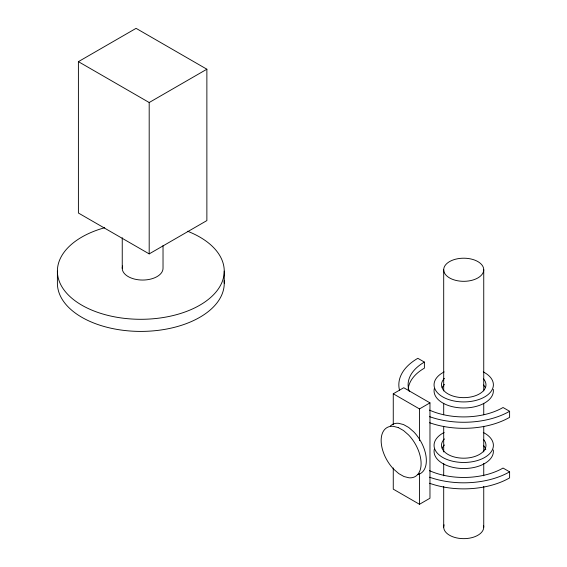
<?xml version="1.0" encoding="UTF-8"?>
<svg xmlns="http://www.w3.org/2000/svg" width="567" height="567" viewBox="0 0 567 567"><rect width="100%" height="100%" fill="white"/><g stroke="black" fill="none" stroke-linecap="round" stroke-linejoin="round"><path stroke-width="0.85" d="M78.402 61.654L136.08 28.35L206.87 69.217L206.87 220.591L149.192 253.888L78.402 213.022L78.402 61.654L149.192 102.521L206.87 69.217M393.264 424.69L393.264 393.781L403.747 387.729L429.97 402.868L429.97 498.23L419.481 504.283L393.264 489.144L393.264 467.952M393.264 393.781L419.481 408.92L429.97 402.868M408.183 389.182A55.616 32.113 0 0 1 424.392 368.153L424.392 362.093L417.844 358.309A64.886 37.465 0 0 0 399.593 390.507M429.573 422.713A64.886 37.465 0 0 0 509.605 417.347L509.605 411.288L503.049 407.51A55.616 32.113 0 0 1 429.481 410.104M429.573 483.261A64.886 37.465 0 0 0 509.605 477.896L509.605 471.836L503.049 468.058A55.616 32.113 0 0 1 429.481 470.653M483.743 269.757A20.022 11.56 0 0 1 453.713 279.772A20.022 11.56 0 0 1 453.713 259.75A20.022 11.56 0 0 1 483.743 269.757L483.743 390.911M483.743 403.286L483.743 414.782M483.743 426.278L483.743 451.927M483.743 463.423L483.743 475.798M483.743 486.415L483.743 527.09M443.699 269.757L443.699 390.911M443.699 403.286L443.699 414.782M443.699 426.278L443.699 451.927M443.699 463.423L443.699 475.798M443.699 486.415L443.699 527.09M419.481 408.92L419.481 440.708M419.481 473.381L419.481 504.283M224.248 271.132L224.248 283.238M163.027 245.589L163.027 268.269A20.391 11.772 0 0 1 140.637 279.992A20.391 11.772 0 0 1 122.635 265.973M149.192 102.521L149.192 253.888M122.245 237.743L122.245 268.269M57.395 271.132L57.395 283.238A83.427 48.167 0 0 0 142.99 331.39A83.427 48.167 0 0 0 224.135 280.736M509.605 471.836A64.886 37.465 0 0 1 429.573 477.208M483.545 439.517A22.248 12.843 0 0 1 463.14 458.193A22.248 12.843 0 0 1 444.457 438.929M442.232 448.079A22.248 12.843 0 0 1 444.457 444.982M483.545 445.57A22.248 12.843 0 0 1 485.777 449.73M493.269 449.914A29.661 17.123 0 0 1 463.069 468.526A29.661 17.123 0 0 1 434.315 449.17M483.29 432.479A29.661 17.123 0 0 1 485.146 457.193A29.661 17.123 0 0 1 442.295 457.193A29.661 17.123 0 0 1 444.159 432.479M409.324 391.485A55.616 32.113 0 0 1 424.392 362.093M509.605 411.288A64.886 37.465 0 0 1 429.573 416.66M483.545 378.969A22.248 12.843 0 0 1 463.14 397.644A22.248 12.843 0 0 1 444.457 378.38M442.232 387.53A22.248 12.843 0 0 1 444.457 384.433M483.545 385.021A22.248 12.843 0 0 1 485.21 387.53M493.269 389.366A29.661 17.123 0 0 1 463.069 407.978A29.661 17.123 0 0 1 434.315 388.622M483.29 371.931A29.661 17.123 0 0 1 485.146 396.645A29.661 17.123 0 0 1 442.295 396.645A29.661 17.123 0 0 1 444.159 371.931M417.319 474.65A28.251 16.308 60 0 0 426.249 458.214A28.251 16.308 60 0 0 413.79 431.891L408.736 427.49L403.52 424.555L398.502 423.287A28.251 16.308 60 0 0 390.372 425.98M483.573 525.581A20.022 11.56 0 0 1 463.062 538.643A20.022 11.56 0 0 1 444.089 524.829M187.564 231.237A83.427 48.167 0 0 1 200.661 304.692A83.427 48.167 0 0 1 73.1 299.263A83.427 48.167 0 0 1 104.725 227.707M398.275 427.582L393.257 426.313A28.251 16.308 60 0 0 381.152 440.814A28.251 16.308 60 0 0 393.711 469.2L398.764 473.601L403.98 476.535L408.998 477.804A28.251 16.308 60 0 0 421.104 463.31A28.251 16.308 60 0 0 408.545 434.924L403.491 430.516L398.275 427.582"/></g></svg>
